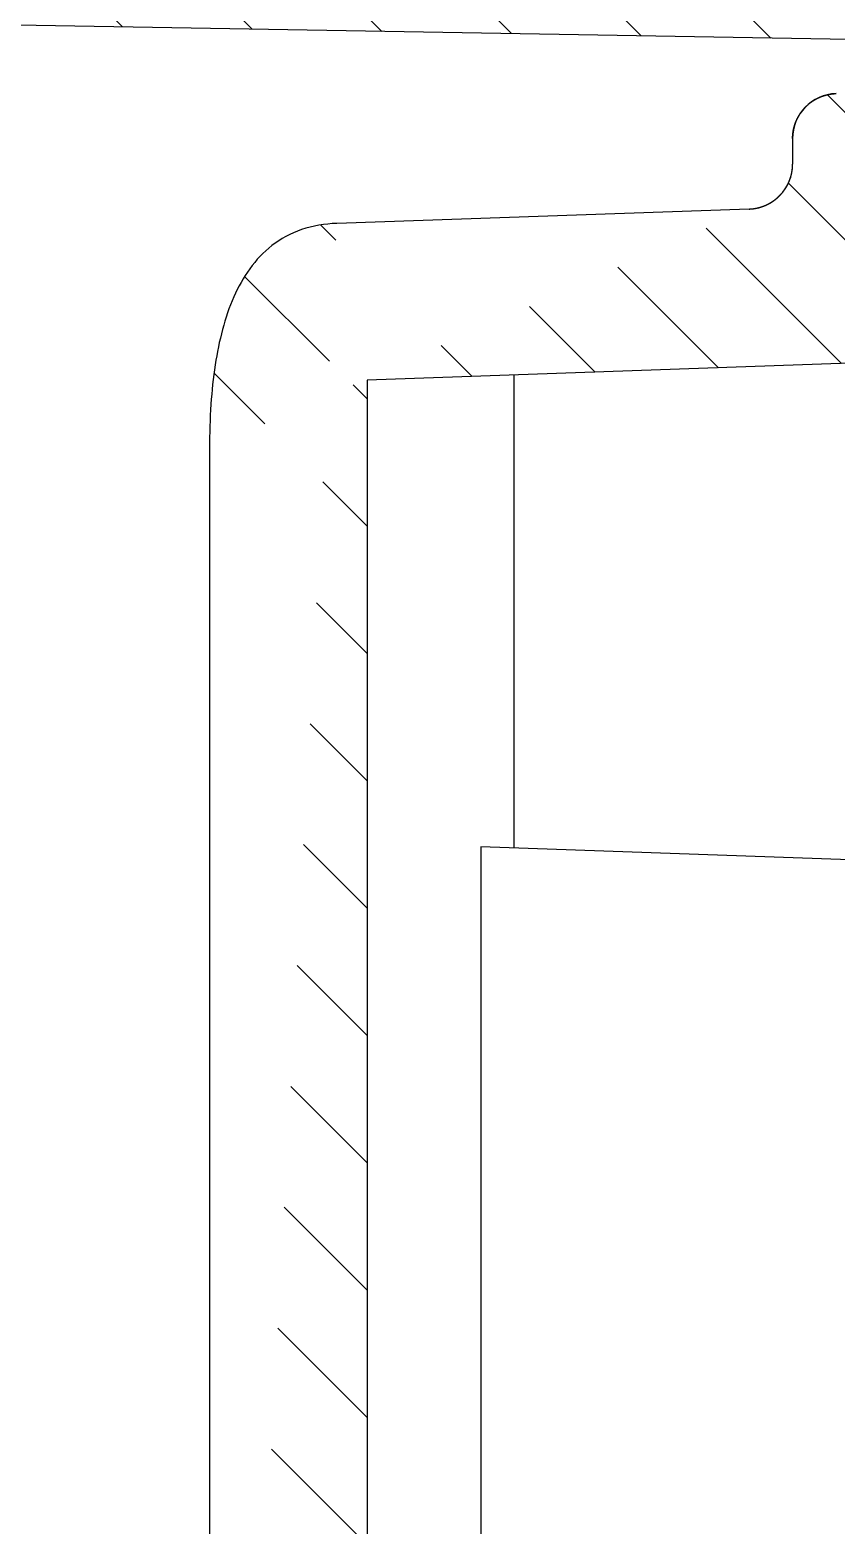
# Model space of a CAD drawing. Header units: millimetres. Extents: x -1995 to -555, y 489 to 1011.
# Drawn here: x -1620.48 to -1602.58, y 797.22 to 830.43 of the extents above; entities that cross this region are included whole.
import ezdxf

# ---------------------------------------------------------------- set-up
doc = ezdxf.new("R2010")
doc.units = ezdxf.units.MM

msp = doc.modelspace()

# ---------------------------------------------------------------- hatches: boundary and pattern name
at = {"linetype": 'Continuous'}
h = msp.add_hatch(dxfattribs=at)
h.set_pattern_fill('DEFAULT__12', color=2, scale=2, angle=-45, style=0, pattern_type=0)
h.set_pattern_definition([(315, (-2091.370590549211, 585.0238742783465), (1.4142135624, 1.4142135624), [])])
edge = h.paths.add_edge_path()
edge.add_line((-1551.546722639011, 765.7651895941466), (-1551.546722639011, 862.5651895941465))
edge.add_line((-1551.546722639011, 765.7651895941466), (-1558.336066806412, 765.7651895941466))
edge.add_spline(control_points=[(-1558.33606680641, 765.7651895941466), (-1559.02932112811, 765.7651895941465), (-1559.523785084411, 766.2510979707465), (-1559.535884040611, 766.9442467064466)], knot_values=[0, 0, 0, 0, 1, 1, 1, 1], weights=[1, 0.8088336328, 0.8088336328, 1], degree=3, periodic=0)
edge.add_line((-1559.535884040611, 766.9442467064466), (-1559.546722639011, 767.5651895941467))
edge.add_line((-1559.546722639011, 767.5651895941465), (-1564.046722639011, 767.5651895941465))
edge.add_line((-1564.046722639011, 770.2651895941466), (-1564.046722639011, 767.5651895941467))
edge.add_line((-1564.046722639011, 770.2651895941466), (-1564.546722639011, 770.2651895941466))
edge.add_line((-1564.546722639011, 770.2651895941466), (-1566.046722639011, 768.7651895941466))
edge.add_line((-1566.046722639011, 768.7651895941466), (-1581.046722639011, 768.7651895941466))
edge.add_line((-1582.546722639011, 770.2651895941466), (-1581.046722639011, 768.7651895941466))
edge.add_line((-1582.546722639011, 770.2651895941466), (-1583.046722639011, 770.2651895941466))
edge.add_line((-1583.046722639011, 770.2651895941466), (-1583.046722639011, 767.5651895941467))
edge.add_line((-1583.046722639011, 767.5651895941465), (-1587.546722639011, 767.5651895941465))
edge.add_line((-1587.573209869311, 766.0477371876466), (-1587.546722639011, 767.5651895941467))
edge.add_spline(control_points=[(-1587.573209869311, 766.0477371876466), (-1587.58329233281, 765.4701132412465), (-1587.995345629711, 765.0651895941464), (-1588.573057564411, 765.0651895941465)], knot_values=[0, 0, 0, 0, 1, 1, 1, 1], weights=[1, 0.8088336328, 0.8088336328, 1], degree=3, periodic=0)
edge.add_line((-1588.573057564411, 765.0651895941465), (-1595.546722639011, 765.0651895941465))
edge.add_line((-1595.546722639011, 765.0651895941465), (-1595.546722639011, 767.3651895941466))
edge.add_line((-1598.046722639011, 767.3870067636466), (-1595.546722639011, 767.3651895941466))
edge.add_line((-1598.046722639011, 767.3870067636466), (-1598.046722639011, 767.9616517085466))
edge.add_line((-1598.27349933431, 768.1884284038466), (-1598.046722639009, 767.9616517085466))
edge.add_spline(control_points=[(-1598.27349933431, 768.5419817944465), (-1598.377052724909, 768.4384284038462), (-1598.377052724909, 768.2919817944464), (-1598.27349933431, 768.1884284038466)], knot_values=[0, 0, 0, 0, 1, 1, 1, 1], weights=[1, 0.8047378541, 0.8047378541, 1], degree=3, periodic=0)
edge.add_line((-1598.046722639011, 768.7687584897466), (-1598.27349933431, 768.5419817944465))
edge.add_line((-1598.046722639011, 768.7687584897466), (-1598.046722639011, 769.3433724246465))
edge.add_line((-1598.046722639011, 769.3433724246465), (-1595.546722639011, 769.3651895941466))
edge.add_line((-1595.546722639011, 769.3651895941466), (-1595.546722639011, 771.0651895941467))
edge.add_line((-1555.546722639011, 771.4142643057465), (-1595.546722639011, 771.0651895941465))
edge.add_line((-1555.546722639011, 771.4142643057465), (-1555.546722639011, 862.5651895941465))
edge.add_line((-1551.546722639011, 862.5651895941465), (-1555.546722639011, 862.5651895941465))
edge = h.paths.add_edge_path()
edge.add_line((-1633.546722639011, 830.7651895941466), (-1633.546722639011, 833.0651895941467))
edge.add_line((-1636.046722639011, 833.0870067636465), (-1633.546722639011, 833.0651895941464))
edge.add_line((-1636.046722639011, 833.0870067636465), (-1636.046722639011, 833.6651895941466))
edge.add_line((-1636.046722639011, 833.6651895941466), (-1636.276011960911, 833.8944789160465))
edge.add_spline(control_points=[(-1636.276011960911, 833.8944789160465), (-1636.376011960912, 833.994478916046), (-1636.376011960912, 834.1359002722463), (-1636.276011960911, 834.2359002722466)], knot_values=[0, 0, 0, 0, 1, 1, 1, 1], weights=[1, 0.8047378541, 0.8047378541, 1], degree=3, periodic=0)
edge.add_line((-1636.276011960911, 834.2359002722466), (-1636.046722639011, 834.4651895941465))
edge.add_line((-1636.046722639011, 834.4651895941465), (-1636.046722639011, 835.0433724246466))
edge.add_line((-1591.821207167811, 835.4293226511465), (-1636.046722639011, 835.0433724246466))
edge.add_line((-1588.54546610011, 823.2040905539466), (-1591.821207167811, 835.4293226511465))
edge.add_line((-1588.54546610011, 823.2040905539466), (-1595.546722639011, 823.2651895941466))
edge.add_line((-1595.546722639011, 823.2651895941466), (-1595.546722639011, 824.9651895941466))
edge.add_line((-1598.046722639011, 824.9870067636466), (-1595.546722639011, 824.9651895941466))
edge.add_line((-1598.046722639011, 824.9870067636466), (-1598.046722639011, 825.5616206985466))
edge.add_line((-1598.046722639011, 825.5616206985466), (-1598.27349933431, 825.7883973938466))
edge.add_spline(control_points=[(-1598.27349933431, 825.7883973938466), (-1598.377052724909, 825.8919507844465), (-1598.377052724909, 826.0383973938464), (-1598.27349933431, 826.1419507844465)], knot_values=[0, 0, 0, 0, 1, 1, 1, 1], weights=[1, 0.8047378541, 0.8047378541, 1], degree=3, periodic=0)
edge.add_line((-1598.27349933431, 826.1419507844465), (-1598.046722639009, 826.3687274797466))
edge.add_line((-1598.046722639011, 826.3687274797466), (-1598.046722639011, 826.9433724246466))
edge.add_line((-1598.046722639011, 826.9433724246466), (-1595.546722639011, 826.9651895941465))
edge.add_line((-1595.546722639011, 826.9651895941465), (-1595.546722639011, 830.1018971268466))
edge.add_line((-1595.546722639011, 830.1018971268466), (-1633.546722639011, 830.7651895941465))
edge = h.paths.add_edge_path()
edge.add_line((-1551.546722639011, 862.5651895941465), (-1555.546722639011, 862.5651895941465))
edge.add_line((-1551.546722639011, 862.5651895941465), (-1555.546722639011, 862.5651895941465))
edge = h.paths.add_edge_path()
edge.add_line((-1551.546722639011, 957.5651895941465), (-1551.546722639011, 933.1651895941466))
edge.add_line((-1551.546722639011, 933.1651895941466), (-1551.046722639011, 933.1651895941466))
edge.add_line((-1549.546722639011, 930.5671133827466), (-1551.046722639011, 933.1651895941466))
edge.add_line((-1549.546722639011, 929.3651895941466), (-1549.546722639011, 930.5671133827466))
edge.add_line((-1551.546722639011, 929.3651895941466), (-1549.546722639011, 929.3651895941466))
edge.add_line((-1551.546722639011, 929.3651895941466), (-1551.546722639011, 862.5651895941467))
edge.add_line((-1551.546722639011, 862.5651895941465), (-1555.546722639011, 862.5651895941465))
edge.add_line((-1555.546722639011, 890.3959273598466), (-1555.546722639011, 862.5651895941467))
edge.add_line((-1555.546722639011, 890.3959273598466), (-1563.546722639011, 890.8151895941467))
edge.add_line((-1563.546722639011, 893.3151895941465), (-1563.546722639011, 890.8151895941465))
edge.add_line((-1554.546722639011, 893.3937314042466), (-1563.546722639011, 893.3151895941467))
edge.add_line((-1554.546722639011, 895.7366477840466), (-1554.546722639011, 893.3937314042466))
edge.add_line((-1554.546722639011, 895.7366477840466), (-1563.546722639011, 895.8151895941465))
edge.add_line((-1563.546722639011, 898.3151895941465), (-1563.546722639011, 895.8151895941465))
edge.add_line((-1555.546722639011, 898.7344518283467), (-1563.546722639011, 898.3151895941467))
edge.add_line((-1555.546722639011, 940.3959273598466), (-1555.546722639011, 898.7344518283467))
edge.add_line((-1555.546722639011, 940.3959273598466), (-1563.546722639011, 940.8151895941467))
edge.add_line((-1563.546722639011, 943.3151895941465), (-1563.546722639011, 940.8151895941465))
edge.add_line((-1554.546722639011, 943.3937314042466), (-1563.546722639011, 943.3151895941467))
edge.add_line((-1554.546722639011, 945.7366477840466), (-1554.546722639011, 943.3937314042466))
edge.add_line((-1554.546722639011, 945.7366477840466), (-1563.546722639011, 945.8151895941465))
edge.add_line((-1563.546722639011, 948.3151895941465), (-1563.546722639011, 945.8151895941465))
edge.add_line((-1555.546722639011, 948.7344518283466), (-1563.546722639011, 948.3151895941465))
edge.add_line((-1555.546722639011, 953.3844939064466), (-1555.546722639011, 948.7344518283464))
edge.add_line((-1555.546722639011, 953.3844939064466), (-1633.546722639011, 954.0651895941464))
edge.add_line((-1633.546722639011, 955.7651895941466), (-1633.546722639011, 954.0651895941465))
edge.add_line((-1636.046722639011, 955.7870067636466), (-1633.546722639011, 955.7651895941466))
edge.add_line((-1636.046722639011, 956.3651895941466), (-1636.046722639011, 955.7870067636466))
edge.add_line((-1636.276011960911, 956.5944789160466), (-1636.046722639011, 956.3651895941466))
edge.add_spline(control_points=[(-1636.276011960911, 956.9359002722465), (-1636.376011960912, 956.8359002722465), (-1636.376011960912, 956.694478916046), (-1636.276011960911, 956.5944789160466)], knot_values=[0, 0, 0, 0, 1, 1, 1, 1], weights=[1, 0.8047378541, 0.8047378541, 1], degree=3, periodic=0)
edge.add_line((-1636.046722639011, 957.1651895941466), (-1636.276011960911, 956.9359002722465))
edge.add_line((-1636.046722639011, 957.7433724246466), (-1636.046722639011, 957.1651895941466))
edge.add_line((-1636.046722639011, 957.7433724246466), (-1633.546722639011, 957.7651895941466))
edge.add_line((-1633.546722639011, 960.0651895941465), (-1633.546722639011, 957.7651895941466))
edge.add_line((-1633.546722639011, 960.0651895941465), (-1626.573057564411, 960.0651895941465))
edge.add_spline(control_points=[(-1625.573209869311, 959.0826420005466), (-1625.58329233281, 959.6602659469464), (-1625.995345629711, 960.0651895941465), (-1626.573057564411, 960.0651895941465)], knot_values=[0, 0, 0, 0, 1, 1, 1, 1], weights=[1, 0.8088336328, 0.8088336328, 1], degree=3, periodic=0)
edge.add_line((-1625.573209869311, 959.0826420005466), (-1625.546722639011, 957.5651895941465))
edge.add_line((-1551.546722639011, 957.5651895941465), (-1625.546722639011, 957.5651895941465))
h = msp.add_hatch(dxfattribs=at)
h.set_pattern_fill('DEFAULT__13', color=2, scale=2, angle=135, style=0, pattern_type=0)
h.set_pattern_definition([(135, (-2094.19901767401, 582.1954471535466), (-1.4142135624, -1.4142135624), [])])
edge = h.paths.add_edge_path()
edge.add_line((-1595.546722639011, 829.2651895941466), (-1595.546722639011, 827.4652086333466))
edge.add_line((-1600.046722639011, 827.3080651706466), (-1595.546722639011, 827.4652086333466))
edge.add_line((-1600.046722639011, 824.6223140176465), (-1600.046722639011, 827.3080651706466))
edge.add_line((-1600.046722639011, 824.6223140176465), (-1595.546722639011, 824.4651705549466))
edge.add_line((-1595.546722639011, 824.4651705549466), (-1595.546722639011, 823.2651895941465))
edge.add_line((-1595.546722639011, 823.2651895941466), (-1612.99066408091, 822.6560337360465))
edge.add_line((-1612.99066408091, 822.6560337360465), (-1612.99066408091, 771.6743454522466))
edge.add_line((-1595.546722639011, 771.0651895941465), (-1612.99066408091, 771.6743454522466))
edge.add_line((-1595.546722639011, 771.0651895941465), (-1595.546722639011, 769.8652086333466))
edge.add_line((-1600.046722639011, 769.7080651706466), (-1595.546722639011, 769.8652086333466))
edge.add_line((-1600.046722639011, 767.0223140176465), (-1600.046722639011, 769.7080651706466))
edge.add_line((-1600.046722639011, 767.0223140176465), (-1595.546722639011, 766.8651705549465))
edge.add_line((-1595.546722639011, 766.8651705549466), (-1595.546722639011, 765.0651895941467))
edge.add_line((-1595.546722639011, 765.0651895941465), (-1602.581622135712, 765.3108536978466))
edge.add_spline(control_points=[(-1603.546722639011, 766.3102445248466), (-1603.546722639011, 765.7405441261467), (-1603.150975488411, 765.330735955047), (-1602.58162213571, 765.3108536978466)], knot_values=[0, 0, 0, 0, 1, 1, 1, 1], weights=[1, 0.8128932002, 0.8128932002, 1], degree=3, periodic=0)
edge.add_line((-1603.546722639011, 766.8767335702466), (-1603.546722639011, 766.3102445248467))
edge.add_spline(control_points=[(-1604.51182314231, 767.8761243972466), (-1603.942469789611, 767.856242140047), (-1603.546722639011, 767.446433968947), (-1603.546722639011, 766.8767335702466)], knot_values=[0, 0, 0, 0, 1, 1, 1, 1], weights=[1, 0.8128932002, 0.8128932002, 1], degree=3, periodic=0)
edge.add_line((-1604.51182314231, 767.8761243972466), (-1613.66517431261, 768.1957664635465))
edge.add_spline(control_points=[(-1616.49077279951, 773.1927272861466), (-1616.49077279951, 772.8473786716465), (-1616.469617390211, 772.1917019398466), (-1616.37524834741, 771.3208195270465), (-1616.21598362301, 770.5398562157466), (-1615.96875468971, 769.8131520731466), (-1615.618879736211, 769.1832205449466), (-1615.138238724811, 768.6615546255466), (-1614.46927564111, 768.2950768618466), (-1613.948502650811, 768.2056605071466), (-1613.66517431261, 768.1957664635465)], knot_values=[0, 0, 0, 0, 0.125, 0.25, 0.375, 0.5, 0.625, 0.75, 0.875, 1, 1, 1, 1], degree=3, periodic=0)
edge.add_line((-1616.49077609271, 821.1376518842466), (-1616.49077609271, 773.1927272861466))
edge.add_spline(control_points=[(-1613.665174785611, 826.1346127082466), (-1613.94850874541, 826.1247184683466), (-1614.469290114111, 826.0352987582465), (-1615.13825589221, 825.6688119581465), (-1615.61889428481, 825.1471386962465), (-1615.96876371181, 824.5172065682466), (-1616.21598862781, 823.7905051529466), (-1616.375251015611, 823.0095440746466), (-1616.469618233511, 822.1386684277466), (-1616.490773273811, 821.4829972775466), (-1616.490773273811, 821.1376518842466)], knot_values=[0, 0, 0, 0, 0.125, 0.25, 0.375, 0.5, 0.625, 0.75, 0.875, 1, 1, 1, 1], degree=3, periodic=0)
edge.add_line((-1604.51182314231, 826.4542547910465), (-1613.665174785611, 826.1346127082466))
edge.add_spline(control_points=[(-1604.51182314231, 826.4542547910465), (-1603.942469789611, 826.4741370482466), (-1603.546722639011, 826.8839452193466), (-1603.546722639011, 827.4536456180466)], knot_values=[0, 0, 0, 0, 1, 1, 1, 1], weights=[1, 0.8128932002, 0.8128932002, 1], degree=3, periodic=0)
edge.add_line((-1603.546722639011, 828.0201346633467), (-1603.546722639011, 827.4536456180467))
edge.add_spline(control_points=[(-1603.546722639011, 828.0201346633467), (-1603.546722639011, 828.5898350621467), (-1603.150975488411, 828.9996432332466), (-1602.58162213571, 829.0195254904465)], knot_values=[0, 0, 0, 0, 1, 1, 1, 1], weights=[1, 0.8128932002, 0.8128932002, 1], degree=3, periodic=0)
edge.add_line((-1595.546722639011, 829.2651895941466), (-1602.581622135712, 829.0195254904465))

# ---------------------------------------------------------------- linework, layer by layer
at = {"color": 7, "linetype": 'Continuous'}
for p, q in [((-1595.546722639011, 830.1018971268466), (-1633.546722639011, 830.7651895941466)), ((-1595.546722639011, 830.1018971268466), (-1633.546722639011, 830.7651895941466)), ((-1603.546722639011, 828.0201346633467), (-1603.546722639011, 827.4536456180466)), ((-1603.546722639011, 828.0201346633467), (-1603.546722639011, 827.4536456180466)), ((-1604.51182314231, 826.4542547910465), (-1613.665174785611, 826.1346127082466)), ((-1604.51182314231, 826.4542547910465), (-1613.665174785611, 826.1346127082466)), ((-1595.546722639011, 823.2651895941466), (-1612.99066408091, 822.6560337360465)), ((-1595.546722639011, 823.2651895941466), (-1612.99066408091, 822.6560337360465)), ((-1609.738134334611, 822.7696145775466), (-1609.738134334611, 812.2607646107466)), ((-1612.99066408091, 822.6560337360465), (-1612.99066408091, 771.6743454522466)), ((-1612.99066408091, 822.6560337360465), (-1612.99066408091, 771.6743454522466)), ((-1616.49077609271, 821.1376518842466), (-1616.49077609271, 773.1927272861466)), ((-1616.49077609271, 821.1376518842466), (-1616.49077609271, 773.1927272861466)), ((-1595.546722639011, 811.7651895941466), (-1610.46472773701, 812.2861378114466)), ((-1610.46472773701, 812.2861378114466), (-1610.46472773701, 782.0442413768466))]:
    msp.add_line(p, q, dxfattribs=at)
for centre, start, end in [((-1602.546722639011, 828.0201346633467), 92.00000000000371, 180), ((-1604.546722639011, 827.4536456180466), 272.0000000000038, 0)]:
    msp.add_arc(centre, 1, start, end, dxfattribs=at)
for points, start_tangent, end_tangent in [([(-1603.546722639011, 828.0201346633467), (-1603.54666347651, 828.0310122301465), (-1603.546484966811, 828.0419357624467), (-1603.546185593711, 828.0529035839465), (-1603.545763865511, 828.0639139705465), (-1603.54521831631, 828.0749651511466), (-1603.544547507811, 828.0860553072466), (-1603.54375003051, 828.0971825737465), (-1603.542824506111, 828.1083450391466), (-1603.541769588011, 828.1195407457466), (-1603.540583964011, 828.1307676904466), (-1603.53926635711, 828.1420238250466), (-1603.537815527509, 828.1533070570466), (-1603.53623027421, 828.1646152498465), (-1603.53450943661, 828.1759462241466), (-1603.532651896011, 828.1872977581465), (-1603.530656577111, 828.1986675887465), (-1603.52852245001, 828.2100534121465), (-1603.52624853131, 828.2214528850466), (-1603.52383388581, 828.2328636256466), (-1603.521277628211, 828.2442832146465), (-1603.518578924311, 828.2557091966465), (-1603.51573699271, 828.2671390809465), (-1603.51275110611, 828.2785703433466), (-1603.50962059291, 828.2900004271465), (-1603.506344838111, 828.3014267444465), (-1603.502923285511, 828.3128466783467), (-1603.49935543781, 828.3242575835466), (-1603.495640859211, 828.3356567884466), (-1603.49177917531, 828.3470415970465), (-1603.48777007511, 828.3584092899466), (-1603.483613312011, 828.3697571266466), (-1603.47930870441, 828.3810823473466), (-1603.47485613711, 828.3923821746466), (-1603.470255562111, 828.4036538154465), (-1603.46550699931, 828.4148944629466), (-1603.460610537511, 828.4261012987465), (-1603.45556633501, 828.4372714949466), (-1603.450374620411, 828.4484022159465), (-1603.445035692811, 828.4594906208466), (-1603.439549922909, 828.4705338654466), (-1603.43391775261, 828.4815291045466), (-1603.42813969631, 828.4924734942466), (-1603.422216340311, 828.5033641936466), (-1603.41614834361, 828.5141983680466), (-1603.40993643751, 828.5249731901465), (-1603.403581426011, 828.5356858432466), (-1603.397084185611, 828.5463335231466), (-1603.39044566511, 828.5569134402466), (-1603.38366688521, 828.5674228222466), (-1603.376748938511, 828.5778589162466), (-1603.369692988811, 828.5882189910466), (-1603.36250027081, 828.5985003396465), (-1603.355172089211, 828.6087002811466), (-1603.347709818509, 828.6188161632466), (-1603.340114901511, 828.6288453645466), (-1603.33238884931, 828.6387852965465), (-1603.32453323971, 828.6486334059466), (-1603.316549716311, 828.6583871769466), (-1603.308439987611, 828.6680441330466), (-1603.300205825711, 828.6776018392466), (-1603.291849064911, 828.6870579043466), (-1603.283371600711, 828.6964099824465), (-1603.274775387911, 828.7056557752466), (-1603.266062439311, 828.7147930338466), (-1603.257234824409, 828.7238195604466), (-1603.248294667411, 828.7327332102466), (-1603.23924414561, 828.7415318929466), (-1603.230085487709, 828.7502135749467), (-1603.220820971811, 828.7587762799466), (-1603.211452923911, 828.7672180913466), (-1603.20198371561, 828.7755371530466), (-1603.19241576221, 828.7837316713466), (-1603.182751520711, 828.7917999157465), (-1603.17299348771, 828.7997402200466), (-1603.16314419741, 828.8075509842466), (-1603.15320621931, 828.8152306744465), (-1603.14318215611, 828.8227778247466), (-1603.133074641411, 828.8301910375466), (-1603.12288633761, 828.8374689844466), (-1603.11261993371, 828.8446104070466), (-1603.10227814261, 828.8516141173466), (-1603.091863699511, 828.8584789984466), (-1603.08137935891, 828.8652040048465), (-1603.07082789291, 828.8717881626466), (-1603.06021208851, 828.8782305702466), (-1603.04953474541, 828.8845303977466), (-1603.038798674111, 828.8906868879466), (-1603.028006692911, 828.8966993555466), (-1603.01716162611, 828.9025671873466), (-1603.00626630181, 828.9082898423466), (-1602.99532354961, 828.9138668508466), (-1602.98433619811, 828.9192978147466), (-1602.97330707331, 828.9245824067466), (-1602.96223899571, 828.9297203697465), (-1602.951134779111, 828.9347115168466), (-1602.939997227711, 828.9395557300465), (-1602.92882913471, 828.9442529599467), (-1602.91763327971, 828.9488032246466), (-1602.906412427211, 828.9532066092465), (-1602.89516932481, 828.9574632648466), (-1602.883906700909, 828.9615734072465), (-1602.872627263011, 828.9655373162466), (-1602.861333696311, 828.9693553345465), (-1602.85002866171, 828.9730278665465), (-1602.838714794309, 828.9765553769465), (-1602.82739470141, 828.9799383898466), (-1602.816070961811, 828.9831774874466), (-1602.80474612371, 828.9862733083467), (-1602.79342270321, 828.9892265466466), (-1602.782103183711, 828.9920379503466), (-1602.770790013611, 828.9947083197466), (-1602.759485606211, 828.9972385062465), (-1602.74819233741, 828.9996294110465), (-1602.736912545711, 829.0018819829465), (-1602.72564853021, 829.0039972175466), (-1602.71440255061, 829.0059761553466), (-1602.70317682531, 829.0078198802466), (-1602.69197353141, 829.0095295179466), (-1602.68079480361, 829.0111062344465), (-1602.669642733211, 829.0125512344466), (-1602.65851936801, 829.0138657594466), (-1602.647426711511, 829.0150510869465), (-1602.636366722111, 829.0161085276466), (-1602.62534131301, 829.0170394251465), (-1602.61435235171, 829.0178451534466), (-1602.60340165951, 829.0185271155466), (-1602.592491011411, 829.0190867423465), (-1602.58162213571, 829.0195254904465)], (0, 1), (0.9993908270195597, 0.03489949668921285)), ([(-1604.51182314231, 826.4542547910465), (-1604.500954266611, 826.4546935390466), (-1604.49004361851, 826.4552531658466), (-1604.47909292631, 826.4559351279465), (-1604.46810396501, 826.4567408562466), (-1604.457078555911, 826.4576717537466), (-1604.446018566511, 826.4587291945465), (-1604.43492591001, 826.4599145219465), (-1604.423802544809, 826.4612290470466), (-1604.41265047441, 826.4626740469465), (-1604.40147174651, 826.4642507634466), (-1604.39026845271, 826.4659604011466), (-1604.37904272741, 826.4678041260465), (-1604.36779674771, 826.4697830639466), (-1604.356532732311, 826.4718982985465), (-1604.34525294061, 826.4741508704466), (-1604.33395967181, 826.4765417751465), (-1604.322655264311, 826.4790719617466), (-1604.311342094311, 826.4817423310466), (-1604.30002257471, 826.4845537347466), (-1604.28869915431, 826.4875069730466), (-1604.27737431611, 826.4906027939466), (-1604.26605057661, 826.4938418915466), (-1604.254730483711, 826.4972249045466), (-1604.24341661621, 826.5007524149466), (-1604.232111581709, 826.5044249468466), (-1604.220818015011, 826.5082429651466), (-1604.209538577111, 826.5122068742467), (-1604.19827595311, 826.5163170165466), (-1604.187032850711, 826.5205736721466), (-1604.175811998311, 826.5249770568466), (-1604.16461614331, 826.5295273215465), (-1604.15344805021, 826.5342245513466), (-1604.142310498911, 826.5390687645465), (-1604.13120628231, 826.5440599116466), (-1604.12013820471, 826.5491978747466), (-1604.10910907981, 826.5544824666465), (-1604.098121728411, 826.5599134305465), (-1604.08717897611, 826.5654904390466), (-1604.076283651911, 826.5712130940466), (-1604.065438585111, 826.5770809259466), (-1604.054646603911, 826.5830933934466), (-1604.04391053251, 826.5892498836465), (-1604.033233189511, 826.5955497112466), (-1604.022617385111, 826.6019921187466), (-1604.01206591911, 826.6085762765466), (-1604.001581578511, 826.6153012829466), (-1603.99116713541, 826.6221661640466), (-1603.980825344311, 826.6291698743466), (-1603.97055894041, 826.6363112969466), (-1603.96037063661, 826.6435892438466), (-1603.95026312191, 826.6510024566466), (-1603.94023905871, 826.6585496069465), (-1603.93030108061, 826.6662292972466), (-1603.92045179031, 826.6740400613465), (-1603.91069375731, 826.6819803657465), (-1603.90102951581, 826.6900486100466), (-1603.89146156231, 826.6982431283466), (-1603.88199235401, 826.7065621901465), (-1603.872624306211, 826.7150040015466), (-1603.863359790311, 826.7235667065465), (-1603.854201132411, 826.7322483884466), (-1603.845150610609, 826.7410470712466), (-1603.836210453511, 826.7499607210466), (-1603.827382838711, 826.7589872475465), (-1603.818669890111, 826.7681245061466), (-1603.810073677311, 826.7773702989466), (-1603.801596213011, 826.7867223770465), (-1603.79323945231, 826.7961784421466), (-1603.78500529041, 826.8057361483466), (-1603.776895561711, 826.8153931044466), (-1603.76891203831, 826.8251468754465), (-1603.761056428611, 826.8349949848466), (-1603.753330376411, 826.8449349168466), (-1603.745735459511, 826.8549641181467), (-1603.738273188811, 826.8650800002465), (-1603.730945007211, 826.8752799417466), (-1603.723752289211, 826.8855612903466), (-1603.716696339511, 826.8959213652465), (-1603.70977839281, 826.9063574592466), (-1603.70299961291, 826.9168668412466), (-1603.696361092409, 826.9274467582466), (-1603.68986385201, 826.9380944381465), (-1603.683508840511, 826.9488070912465), (-1603.67729693441, 826.9595819134465), (-1603.671228937711, 826.9704160877466), (-1603.665305581711, 826.9813067872466), (-1603.65952752541, 826.9922511768466), (-1603.653895355111, 827.0032464160465), (-1603.648409585211, 827.0142896606466), (-1603.643070657611, 827.0253780655465), (-1603.63787894301, 827.0365087865466), (-1603.63283474051, 827.0476789826465), (-1603.62793827871, 827.0588858185465), (-1603.62318971591, 827.0701264660465), (-1603.61858914091, 827.0813981067466), (-1603.61413657361, 827.0926979340466), (-1603.609831966011, 827.1040231547465), (-1603.60567520291, 827.1153709915466), (-1603.601666102711, 827.1267386844465), (-1603.59780441881, 827.1381234929465), (-1603.59408984011, 827.1495226979466), (-1603.590521992511, 827.1609336030466), (-1603.58710043981, 827.1723535369465), (-1603.58382468511, 827.1837798543465), (-1603.58069417191, 827.1952099380466), (-1603.57770828531, 827.2066412004466), (-1603.57486635371, 827.2180710847466), (-1603.57216764981, 827.2294970667466), (-1603.56961139221, 827.2409166557466), (-1603.567196746711, 827.2523273963466), (-1603.56492282801, 827.2637268692466), (-1603.56278870091, 827.2751126926465), (-1603.560793382011, 827.2864825232466), (-1603.55893584141, 827.2978340572465), (-1603.557215003811, 827.3091650315466), (-1603.555629750511, 827.3204732244466), (-1603.55417892091, 827.3317564563466), (-1603.55286131401, 827.3430125909466), (-1603.55167569001, 827.3542395356466), (-1603.550620771911, 827.3654352423466), (-1603.54969524741, 827.3765977076466), (-1603.548897770211, 827.3877249741465), (-1603.54822696171, 827.3988151303465), (-1603.54768141251, 827.4098663108466), (-1603.547259684311, 827.4208766975465), (-1603.54696031121, 827.4318445189466), (-1603.54678180151, 827.4427680513465), (-1603.546722639011, 827.4536456180466)], (0.9993908270195597, 0.03489949668921285), (0, 1)), ([(-1613.665174785611, 826.1346127082466), (-1614.450589068309, 825.9965725524467), (-1615.10686799461, 825.6429475478466), (-1615.59709945721, 825.1290955519465), (-1615.95165629331, 824.5010783537466), (-1616.20132820641, 823.7814618757466), (-1616.364435154011, 822.9945583131466), (-1616.45917912391, 822.1198965813466), (-1616.490773273811, 821.1376518842466)], (-0.9993908270191424, -0.03489949670116774), (0, -1)), ([(-1613.665174785611, 826.1346127082466), (-1614.450589068309, 825.9965725524467), (-1615.10686799461, 825.6429475478466), (-1615.59709945721, 825.1290955519465), (-1615.95165629331, 824.5010783537466), (-1616.20132820641, 823.7814618757466), (-1616.364435154011, 822.9945583131466), (-1616.45917912391, 822.1198965813466), (-1616.490773273811, 821.1376518842466)], (-0.9993908270188433, -0.03489949670973287), (0, -1))]:
    msp.add_spline(points, degree=3, dxfattribs=dict(at, start_tangent=start_tangent, end_tangent=end_tangent))

doc.saveas('drawing.dxf')
